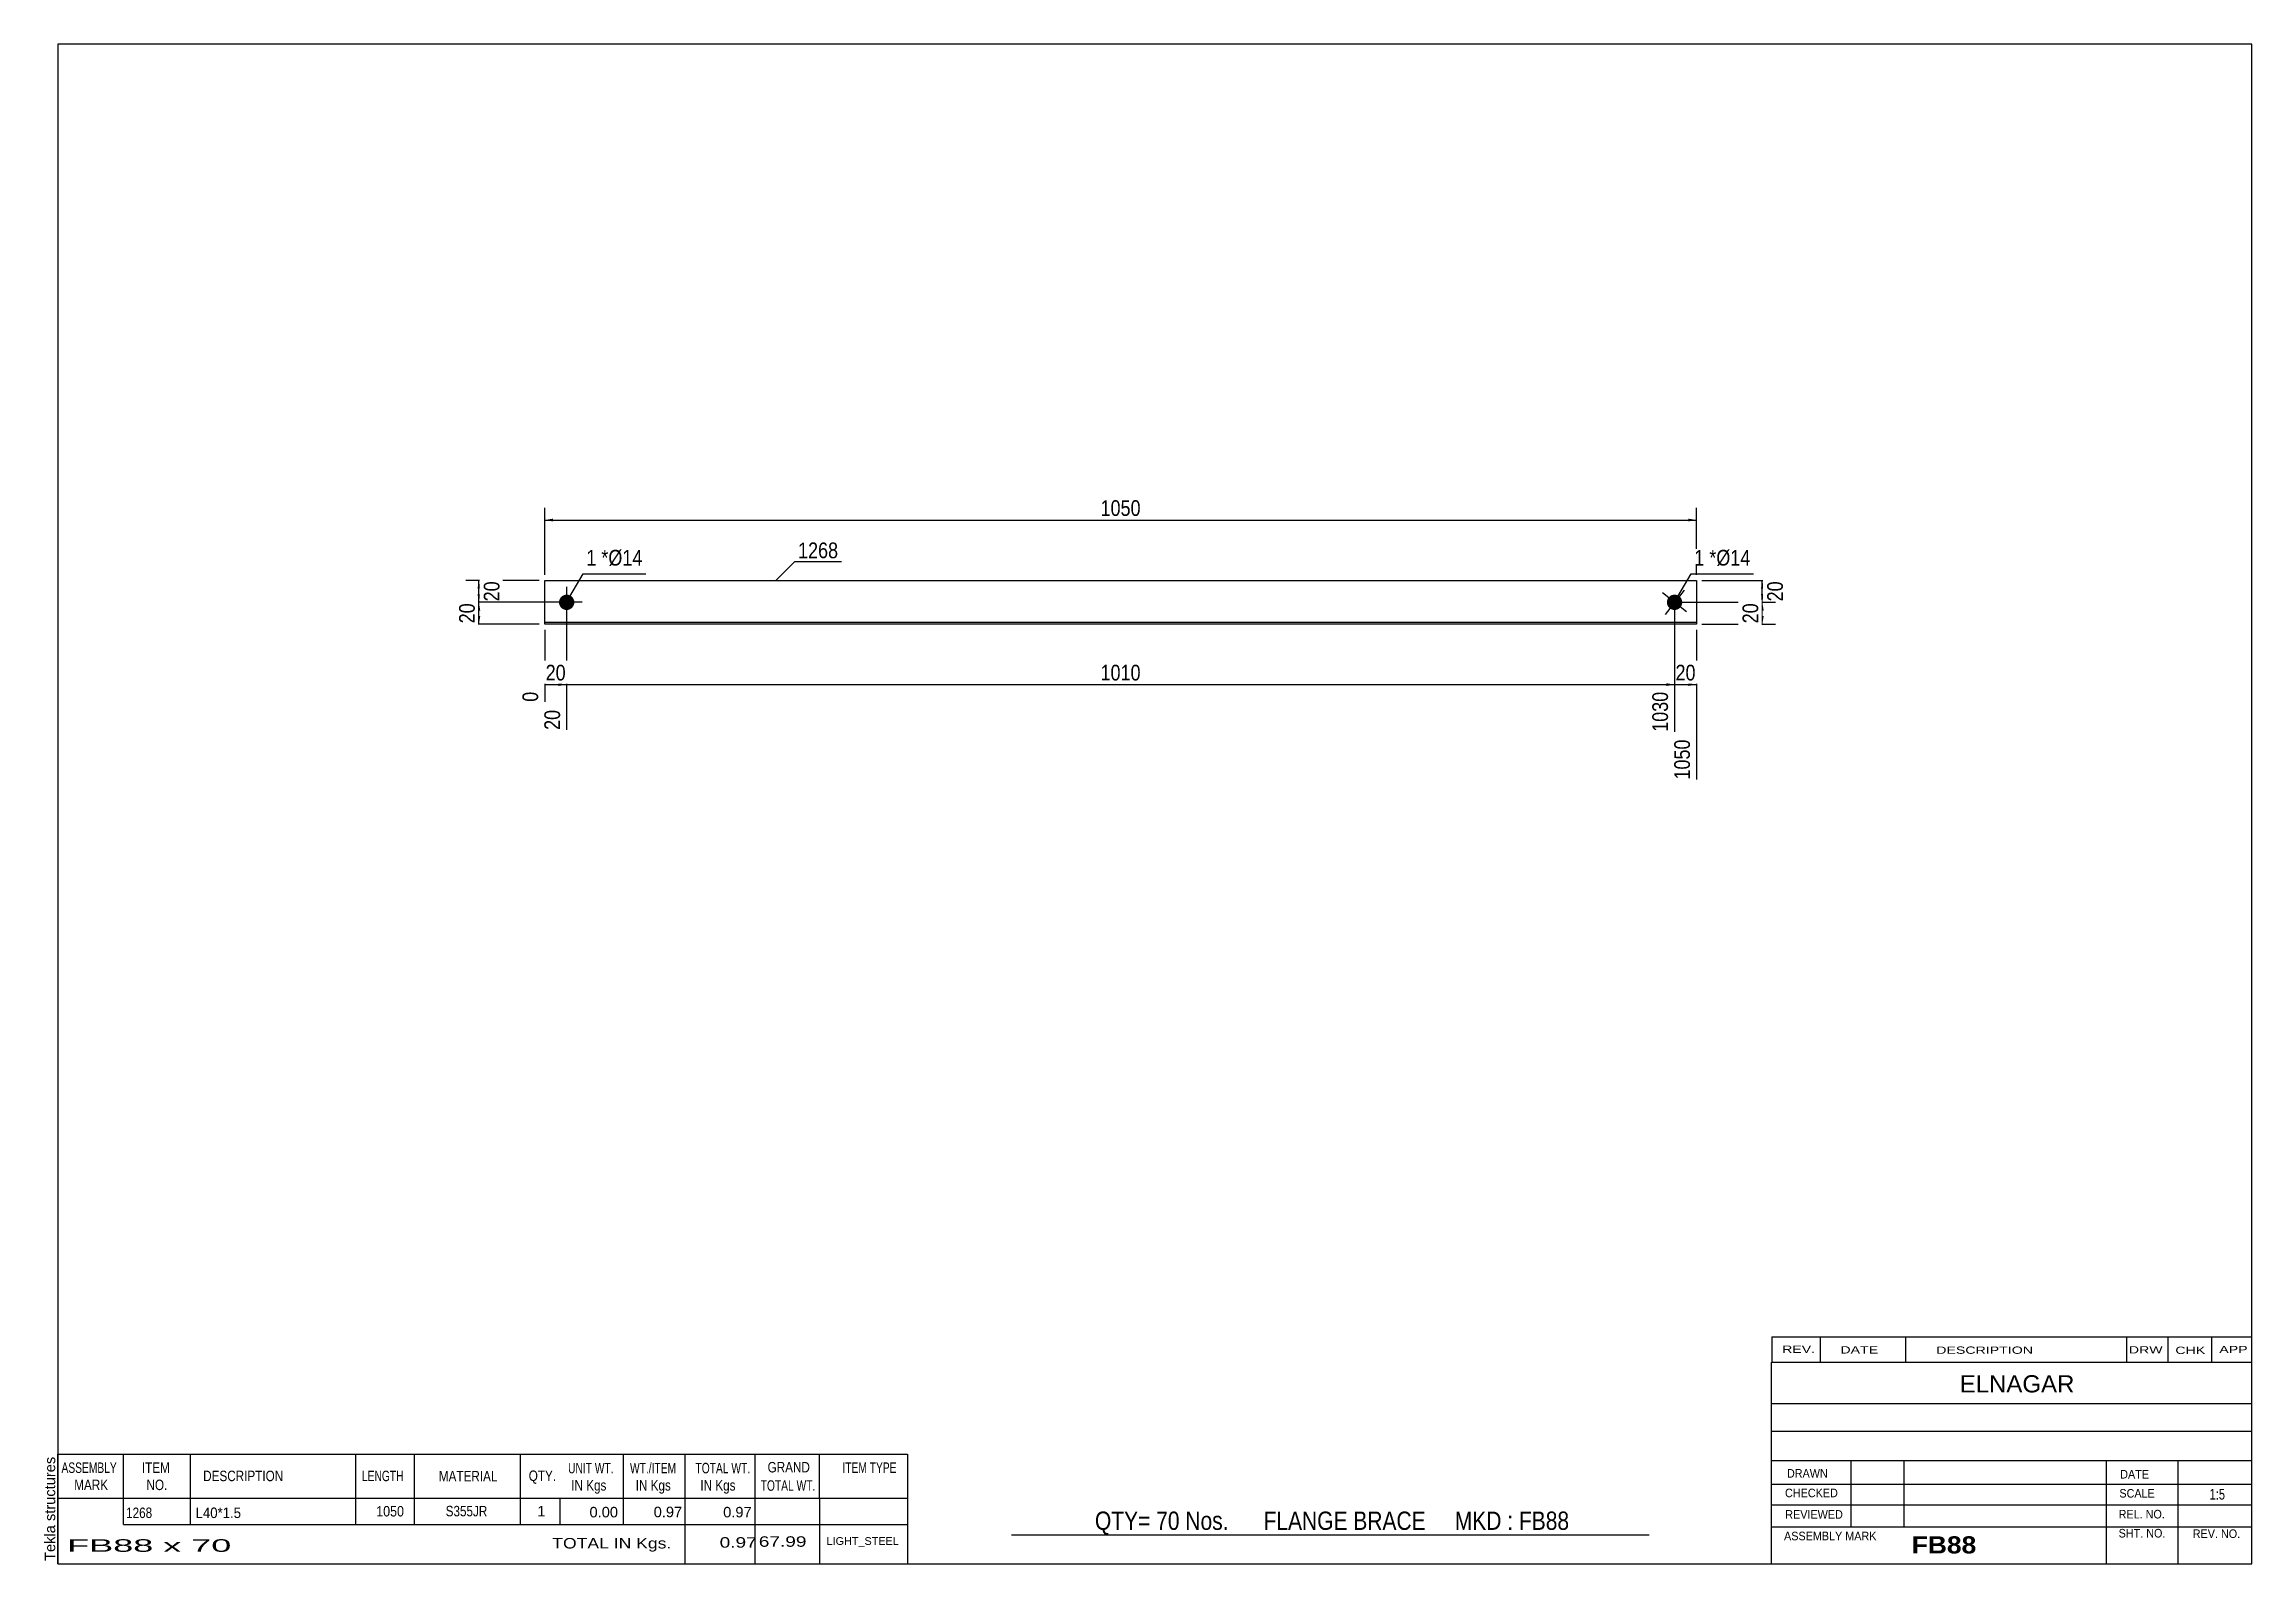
# Model space of a CAD drawing. Header units: millimetres. Extents: x -91 to 311, y -175 to 102.
import ezdxf

# ---------------------------------------------------------------- set-up
doc = ezdxf.new("R2010")
doc.units = ezdxf.units.MM
doc.styles.add('Arial', font='ARIAL.TTF', dxfattribs={"height": 0.2})
doc.styles.add('Arial Bold', font='ARIALBD.TTF', dxfattribs={"height": 0.2})
doc.styles.add('Arial Narrow', font='ARIALN.TTF', dxfattribs={"height": 0.2})

# ---------------------------------------------------------------- blocks, each defined once
blk = doc.blocks.new('Unknown-629080571-1455')
at = {"color": 5, "linetype": 'Continuous'}
for p, q in [((311.25, 101.75), (-88.75, 101.75)), ((-88.75, 101.75), (-88.75, -175.25)), ((311.25, -175.25), (311.25, 101.75)), ((-88.75, -175.25), (311.25, -175.25))]:
    blk.add_line(p, q, dxfattribs=at)
at = {"color": 174, "linetype": 'Continuous', "style": 'Arial'}
blk.add_text('Tekla structures', height=1.9102, rotation=90, dxfattribs=at).set_placement((-89.25, -174.75))
blk = doc.blocks.new('Part-629080571-1227 - 1212')
at = {"color": 2, "linetype": 'Continuous'}
for p, q in [((0, -4), (0, 4)), ((0, 4), (210, 4)), ((210, 4), (210, -4)), ((210, -3.7), (0, -3.7)), ((210, -4), (0, -4))]:
    blk.add_line(p, q, dxfattribs=at)
blk = doc.blocks.new('Bolt-629080571-1228 - 1212')
at = {"linetype": 'Continuous'}
blk.add_hatch(color=3, dxfattribs=at).paths.add_polyline_path([(4, -1.4, -1), (4, 1.4, -1)])
at = {"color": 3, "linetype": 'Continuous'}
for p, q in [((4, 2.8), (4, -2.8)), ((6.8, 0), (1.2, 0))]:
    blk.add_line(p, q, dxfattribs=at)
blk = doc.blocks.new('Bolt-629080571-1229 - 1212')
at = {"linetype": 'Continuous'}
blk.add_hatch(color=3, dxfattribs=at).paths.add_polyline_path([(205.13, -1.1, -1), (206.87, 1.1, -1)])
at = {"color": 3, "linetype": 'Continuous'}
for p, q in [((208.2, -1.73), (203.8, 1.73)), ((207.73, 2.2), (204.27, -2.2))]:
    blk.add_line(p, q, dxfattribs=at)
blk = doc.blocks.new('StraightDimension-629080571-1233 - 1212')
at = {"linetype": 'Continuous'}
blk.add_hatch(color=7, dxfattribs=at).paths.add_polyline_path([(208.5, -14.75), (210, -15), (208.5, -15.25)])
at = {"color": 7, "linetype": 'Continuous'}
for p, q in [((206, -1), (206, -23.61)), ((210, -5), (210, -32.31)), ((206, -15), (210, -15))]:
    blk.add_line(p, q, dxfattribs=at)
at = {"color": 0}
blk.add_wipeout([(210.43, -14.85), (210.43, -10.65), (205.57, -10.65), (205.57, -14.85)], dxfattribs=at)
at = {"color": 0, "linetype": 'Continuous'}
blk.add_wipeout([(209.4, -24.4), (205.2, -24.4), (205.2, -32.91), (209.4, -32.91)], dxfattribs=at)
at = {"color": 3, "style": 'Arial Narrow'}
blk.add_text('20', height=2.863, dxfattribs=at).set_placement((206.17, -14.25))
at = {"color": 3, "linetype": 'Continuous', "style": 'Arial Narrow'}
blk.add_text('1050', height=2.863, rotation=90.0002, dxfattribs=at).set_placement((208.8, -32.31))
blk = doc.blocks.new('StraightDimension-629080571-1234 - 1212')
at = {"linetype": 'Continuous'}
blk.add_hatch(color=7, dxfattribs=at).paths.add_polyline_path([(204.5, -14.75), (206, -15), (204.5, -15.25)])
at = {"color": 7, "linetype": 'Continuous'}
for p, q in [((4, -1), (4, -23.26)), ((206, -1), (206, -23.61)), ((4, -15), (206, -15))]:
    blk.add_line(p, q, dxfattribs=at)
at = {"color": 0}
blk.add_wipeout([(109.26, -14.85), (109.26, -10.65), (100.74, -10.65), (100.74, -14.85)], dxfattribs=at)
at = {"color": 0, "linetype": 'Continuous'}
blk.add_wipeout([(205.4, -15.7), (201.2, -15.7), (201.2, -24.21), (205.4, -24.21)], dxfattribs=at)
at = {"color": 3, "style": 'Arial Narrow'}
blk.add_text('1010', height=2.863, dxfattribs=at).set_placement((101.34, -14.25))
at = {"color": 3, "linetype": 'Continuous', "style": 'Arial Narrow'}
blk.add_text('1030', height=2.863, rotation=90.0002, dxfattribs=at).set_placement((204.8, -23.61))
blk = doc.blocks.new('StraightDimension-629080571-1235 - 1212')
at = {"linetype": 'Continuous'}
blk.add_hatch(color=7, dxfattribs=at).paths.add_polyline_path([(2.5, -14.75), (4, -15), (2.5, -15.25)])
at = {"color": 7, "linetype": 'Continuous'}
for p, q in [((4, -1), (4, -23.26)), ((0, -5), (0, -18.13)), ((0, -15), (4, -15))]:
    blk.add_line(p, q, dxfattribs=at)
at = {"color": 0}
blk.add_wipeout([(4.43, -14.85), (4.43, -10.65), (-0.43, -10.65), (-0.43, -14.85)], dxfattribs=at)
at = {"color": 0, "linetype": 'Continuous'}
blk.add_wipeout([(3.4, -19), (-0.8, -19), (-0.8, -23.86), (3.4, -23.86)], dxfattribs=at)
blk.add_wipeout([(-0.6, -15.7), (-4.8, -15.7), (-4.8, -18.73), (-0.6, -18.73)], dxfattribs=at)
at = {"color": 3, "style": 'Arial Narrow'}
blk.add_text('20', height=2.863, dxfattribs=at).set_placement((0.17, -14.25))
at = {"color": 3, "linetype": 'Continuous', "style": 'Arial Narrow'}
for s, height, p in [('0', 2.86, (-1.2, -18.13)), ('20', 2.863, (2.8, -23.26))]:
    blk.add_text(s, height=height, rotation=90.0002, dxfattribs=at).set_placement(p)
blk = doc.blocks.new('StraightDimension-629080571-1246 - 1212')
at = {"linetype": 'Continuous'}
for points in [[(1.5, 14.75), (0, 15), (1.5, 15.25)], [(208.5, 15.25), (210, 15), (208.5, 14.75)]]:
    blk.add_hatch(color=7, dxfattribs=at).paths.add_polyline_path(points)
at = {"color": 7, "linetype": 'Continuous'}
for p, q in [((0, 5), (0, 17.25)), ((210, 5), (210, 17.25)), ((0, 15), (210, 15))]:
    blk.add_line(p, q, dxfattribs=at)
at = {"color": 0}
blk.add_wipeout([(109.26, 15.15), (109.26, 19.35), (100.74, 19.35), (100.74, 15.15)], dxfattribs=at)
at = {"color": 3, "style": 'Arial Narrow'}
blk.add_text('1050', height=2.863, dxfattribs=at).set_placement((101.34, 15.75))
blk = doc.blocks.new('StraightDimension-629080571-1250 - 1212')
at = {"linetype": 'Continuous'}
for points in [[(221.75, 2.5), (222, 4), (222.25, 2.5)], [(222.25, 1.5), (222, 0), (221.75, 1.5)]]:
    blk.add_hatch(color=7, dxfattribs=at).paths.add_polyline_path(points)
at = {"color": 7, "linetype": 'Continuous'}
for p, q in [((211, 4), (224.25, 4)), ((222, 0), (222, 4)), ((207, 0), (224.25, 0))]:
    blk.add_line(p, q, dxfattribs=at)
at = {"color": 0}
blk.add_wipeout([(226.35, 4.43), (222.15, 4.43), (222.15, -0.43), (226.35, -0.43)], dxfattribs=at)
at = {"color": 3, "style": 'Arial Narrow'}
blk.add_text('20', height=2.863, rotation=90.0002, dxfattribs=at).set_placement((225.75, 0.17))
blk = doc.blocks.new('StraightDimension-629080571-1251 - 1212')
at = {"linetype": 'Continuous'}
for points in [[(221.75, -1.5), (222, 0), (222.25, -1.5)], [(222.25, -2.5), (222, -4), (221.75, -2.5)]]:
    blk.add_hatch(color=7, dxfattribs=at).paths.add_polyline_path(points)
at = {"color": 7, "linetype": 'Continuous'}
for p, q in [((207, 0), (224.4, 0)), ((211, -4), (224.4, -4)), ((222, -4), (222, 0))]:
    blk.add_line(p, q, dxfattribs=at)
at = {"color": 0}
blk.add_wipeout([(221.85, 0.43), (217.65, 0.43), (217.65, -4.43), (221.85, -4.43)], dxfattribs=at)
at = {"color": 3, "style": 'Arial Narrow'}
blk.add_text('20', height=2.863, rotation=90.0002, dxfattribs=at).set_placement((221.25, -3.83))
blk = doc.blocks.new('StraightDimension-629080571-1258 - 1212')
at = {"linetype": 'Continuous'}
for points in [[(-12.25, 2.5), (-12, 4), (-11.75, 2.5)], [(-11.75, 1.5), (-12, 0), (-12.25, 1.5)]]:
    blk.add_hatch(color=7, dxfattribs=at).paths.add_polyline_path(points)
at = {"color": 7, "linetype": 'Continuous'}
for p, q in [((-1, 4), (-14.4, 4)), ((-12, 0), (-12, 4)), ((3, 0), (-14.4, 0))]:
    blk.add_line(p, q, dxfattribs=at)
at = {"color": 0}
blk.add_wipeout([(-7.65, 4.43), (-11.85, 4.43), (-11.85, -0.43), (-7.65, -0.43)], dxfattribs=at)
at = {"color": 3, "style": 'Arial Narrow'}
blk.add_text('20', height=2.863, rotation=90.0002, dxfattribs=at).set_placement((-8.25, 0.17))
blk = doc.blocks.new('StraightDimension-629080571-1259 - 1212')
at = {"linetype": 'Continuous'}
for points in [[(-12.25, -1.5), (-12, 0), (-11.75, -1.5)], [(-11.75, -2.5), (-12, -4), (-12.25, -2.5)]]:
    blk.add_hatch(color=7, dxfattribs=at).paths.add_polyline_path(points)
at = {"color": 7, "linetype": 'Continuous'}
for p, q in [((3, 0), (-14.25, 0)), ((-1, -4), (-14.25, -4)), ((-12, -4), (-12, 0))]:
    blk.add_line(p, q, dxfattribs=at)
at = {"color": 0}
blk.add_wipeout([(-12.15, 0.43), (-16.35, 0.43), (-16.35, -4.43), (-12.15, -4.43)], dxfattribs=at)
at = {"color": 3, "style": 'Arial Narrow'}
blk.add_text('20', height=2.863, rotation=90.0002, dxfattribs=at).set_placement((-12.75, -3.83))
blk = doc.blocks.new('CBS_BOM-629080571-1466')
at = {"color": 7, "linetype": 'Continuous'}
for p, q in [((-88.78, -163.28), (-88.78, -155.28)), ((-88.78, -155.28), (66.14, -155.28)), ((-76.78, -163.28), (-76.78, -155.28)), ((-64.59, -163.28), (-64.59, -155.28)), ((-34.43, -163.28), (-34.43, -155.28)), ((-23.75, -163.28), (-23.75, -155.28)), ((-4.43, -163.28), (-4.43, -155.28)), ((14.37, -163.28), (14.37, -155.28)), ((25.58, -163.28), (25.58, -155.28)), ((38.37, -163.28), (38.37, -155.28)), ((50.12, -163.28), (50.12, -155.28)), ((66.14, -155.29), (66.14, -163.27)), ((-88.78, -163.28), (66.14, -163.28)), ((-88.78, -168.08), (-88.78, -163.28)), ((-76.78, -168.08), (-76.78, -163.28)), ((-64.59, -168.08), (-64.59, -163.28)), ((-34.43, -168.08), (-34.43, -163.28)), ((-23.75, -168.08), (-23.75, -163.28)), ((-4.43, -168.08), (-4.43, -163.28)), ((2.83, -168.08), (2.83, -163.28)), ((14.37, -168.08), (14.37, -163.28)), ((25.58, -168.08), (25.58, -163.28)), ((38.37, -168.08), (38.37, -163.28)), ((50.14, -168.08), (50.14, -163.28)), ((66.14, -163.28), (66.14, -168.08)), ((-88.78, -175.28), (-88.78, -168.1)), ((-76.78, -168.08), (66.14, -168.08)), ((25.58, -175.28), (25.58, -168.1)), ((38.37, -175.28), (38.37, -168.1)), ((50.18, -175.28), (50.18, -168.1)), ((66.14, -168.08), (66.14, -175.28)), ((-88.78, -175.28), (66.14, -175.28))]:
    blk.add_line(p, q, dxfattribs=at)
at = {"color": 3, "linetype": 'Continuous', "style": 'Arial'}
for s, height, width, p in [('ASSEMBLY', 1.91, 0.7, (-88.1, -158.71)), ('ITEM', 1.91, 0.8, (-73.45, -158.71)), ('UNIT WT.', 1.91, 0.7, (4.26, -158.78)), ('WT./ITEM', 1.91, 0.7, (15.55, -158.78)), ('TOTAL WT.', 1.91, 0.7, (27.49, -158.78)), ('GRAND', 1.91, 0.8, (40.64, -158.62)), ('ITEM TYPE', 1.91, 0.7, (54.28, -158.7)), ('MARK', 1.91, 0.8, (-85.78, -161.84)), ('NO.', 1.91, 0.8, (-72.6, -161.84)), ('DESCRIPTION', 1.9102, 0.8, (-62.27, -160.21)), ('LENGTH', 1.91, 0.7, (-33.32, -160.21)), ('MATERIAL', 1.91, 0.8, (-19.3, -160.26)), ('QTY.', 1.91, 0.8, (-2.91, -160.18)), ('IN Kgs', 1.91, 0.8, (4.84, -161.92)), ('IN Kgs', 1.91, 0.8, (16.59, -161.92)), ('IN Kgs', 1.91, 0.8, (28.38, -161.92)), ('TOTAL WT.', 1.91, 0.7, (39.38, -161.96))]:
    blk.add_text(s, height=height, dxfattribs=dict(at, width=width)).set_placement(p)
at = {"color": 7, "linetype": 'Continuous', "style": 'Arial'}
for s, width, p in [('1268', 0.8, (-76.32, -166.93)), ('L40*1.5', 0.9, (-63.65, -166.93)), ('1050', 0.85, (-30.71, -166.65)), ('S355JR', 0.8, (-18.06, -166.62))]:
    blk.add_text(s, height=1.91, dxfattribs=dict(at, width=width)).set_placement(p)
for s, p in [('1', (-1.34, -166.62)), ('0.00', (8.17, -166.81)), ('0.97', (19.87, -166.78)), ('0.97', (32.54, -166.81))]:
    blk.add_text(s, height=1.91, dxfattribs=at).set_placement(p)
at = {"color": 6, "linetype": 'Continuous', "style": 'Arial'}
for s, height, width, p in [('FB88 x 70', 2.292, 2.05, (-87.06, -173.09)), ('TOTAL IN Kgs.', 1.9102, 1.2, (1.38, -172.48)), ('0.97', 1.91, 1.3, (31.9, -172.33)), ('67.99', 1.91, 1.3, (39.04, -172.17))]:
    blk.add_text(s, height=height, dxfattribs=dict(at, width=width)).set_placement(p)
blk.add_text('LIGHT_STEEL', height=1.4135, dxfattribs=at).set_placement((51.39, -171.83))
blk = doc.blocks.new('CBS_CALLOFF-629080571-1467')
at = {"color": 7, "linetype": 'Continuous'}
blk.add_line((85.13, -169.98), (201.36, -170), dxfattribs=at)
at = {"color": 3, "linetype": 'Continuous', "style": 'Arial Narrow'}
blk.add_text('QTY= 70 Nos.      FLANGE BRACE     MKD : FB88', height=3.3405, dxfattribs=at).set_placement((100.32, -169.09))
blk = doc.blocks.new('CBS_NAME_BLOG-629080571-1468')
at = {"color": 7, "linetype": 'Continuous'}
for p, q in [((223.66, -138.5), (311.18, -138.5)), ((223.66, -175.21), (223.66, -138.5)), ((223.66, -146.04), (311.18, -146.04)), ((223.73, -151.09), (311.25, -151.09)), ((223.66, -156.46), (311.18, -156.46)), ((238.18, -168.57), (238.18, -156.47)), ((247.87, -168.54), (247.87, -156.47)), ((284.78, -175.21), (284.78, -156.48)), ((297.83, -175.21), (297.83, -156.47)), ((223.67, -160.76), (311.25, -160.74)), ((223.66, -164.51), (311.18, -164.51)), ((223.66, -168.55), (311.18, -168.55)), ((223.66, -175.25), (311.25, -175.25))]:
    blk.add_line(p, q, dxfattribs=at)
at = {"color": 3, "linetype": 'Continuous', "style": 'Arial'}
blk.add_text('ELNAGAR', height=3.133, dxfattribs=at).set_placement((257.98, -144.03))
at = {"color": 3, "linetype": 'Continuous'}
for s, height, style, width, p in [('DRAWN', 1.566, 'Arial', 0.9, (226.49, -159.57)), ('DATE', 1.566, 'Arial', 0.9, (287.25, -159.73)), ('CHECKED', 1.566, 'Arial', 0.9, (226.14, -163.14)), ('SCALE', 1.566, 'Arial', 0.9, (287.1, -163.21)), ('1:5', 1.957, 'Arial Narrow', 0.9, (303.55, -163.57)), ('REVIEWED', 1.566, 'Arial', 0.9, (226.18, -167.06)), ('SHT. NO.', 1.566, 'Arial', 0.9, (286.96, -170.48)), ('REL. NO.', 1.566, 'Arial', 0.9, (286.96, -167.01)), ('REV. NO.', 1.566, 'Arial', 0.9, (300.48, -170.57)), ('ASSEMBLY MARK', 1.5663, 'Arial', 0.9, (225.96, -170.99)), ('FB88', 3.131, 'Arial Bold', 1.1, (249.24, -173.39))]:
    blk.add_text(s, height=height, dxfattribs=dict(at, style=style, width=width)).set_placement(p)
blk = doc.blocks.new('CBS_REVISION-629080571-1469')
at = {"color": 7, "linetype": 'Continuous'}
for p, q in [((223.74, -133.87), (311.24, -133.87)), ((223.74, -133.87), (223.74, -138.5)), ((232.54, -133.87), (232.54, -138.5)), ((248.13, -133.87), (248.13, -138.44)), ((288.39, -133.87), (288.39, -138.5)), ((295.93, -133.87), (295.93, -138.5)), ((303.88, -133.87), (303.88, -138.5)), ((223.74, -138.5), (311.24, -138.5))]:
    blk.add_line(p, q, dxfattribs=at)
at = {"color": 7, "style": 'Arial Narrow', "width": 1.7}
for s, height, p in [('REV.', 1.326, (225.6, -136.82)), ('DATE', 1.326, (236.23, -136.94)), ('DESCRIPTION', 1.3257, (253.71, -136.99)), ('DRW', 1.326, (288.82, -136.93)), ('CHK', 1.326, (297.31, -137.02)), ('APP', 1.326, (305.31, -136.87))]:
    blk.add_text(s, height=height, dxfattribs=at).set_placement(p)
blk = doc.blocks.new('Mark-629080571-1268 - 1212')
at = {"color": 0}
blk.add_wipeout([(9.43, 6.7), (9.43, 9.7), (7.6, 9.7), (7.6, 6.7)], dxfattribs=at)
blk.add_wipeout([(9.43, 6.7), (9.43, 9.7), (7.6, 9.7), (7.6, 6.7)], dxfattribs=at)
at = {"color": 7, "linetype": 'Continuous'}
blk.add_line((4, 0), (7, 5.2), dxfattribs=at)
at = {"color": 0}
blk.add_wipeout([(11.61, 6.7), (11.61, 9.7), (10.33, 9.7), (10.33, 6.7)], dxfattribs=at)
blk.add_wipeout([(11.61, 6.7), (11.61, 9.7), (10.33, 9.7), (10.33, 6.7)], dxfattribs=at)
at = {"color": 3, "style": 'Arial Narrow'}
blk.add_text('1', height=2.86, dxfattribs=at).set_placement((7.6, 6.7))
at = {"color": 0}
blk.add_wipeout([(17.82, 6.7), (17.82, 9.7), (11.61, 9.7), (11.61, 6.7)], dxfattribs=at)
blk.add_wipeout([(17.82, 6.7), (17.82, 9.7), (11.61, 9.7), (11.61, 6.7)], dxfattribs=at)
at = {"color": 7, "linetype": 'Continuous'}
blk.add_line((7, 5.2), (18.42, 5.2), dxfattribs=at)
at = {"color": 3, "style": 'Arial Narrow'}
for s, height, p in [('*', 2.86, (10.33, 6.7)), ('Ø14', 2.863, (11.61, 6.7))]:
    blk.add_text(s, height=height, dxfattribs=at).set_placement(p)
blk = doc.blocks.new('Mark-629080571-1269 - 1212')
at = {"color": 0}
blk.add_wipeout([(211.43, 6.7), (211.43, 9.7), (209.6, 9.7), (209.6, 6.7)], dxfattribs=at)
blk.add_wipeout([(211.43, 6.7), (211.43, 9.7), (209.6, 9.7), (209.6, 6.7)], dxfattribs=at)
at = {"color": 7, "linetype": 'Continuous'}
blk.add_line((206, 0), (209, 5.2), dxfattribs=at)
at = {"color": 0}
blk.add_wipeout([(213.61, 6.7), (213.61, 9.7), (212.33, 9.7), (212.33, 6.7)], dxfattribs=at)
blk.add_wipeout([(213.61, 6.7), (213.61, 9.7), (212.33, 9.7), (212.33, 6.7)], dxfattribs=at)
at = {"color": 3, "style": 'Arial Narrow'}
blk.add_text('1', height=2.86, dxfattribs=at).set_placement((209.6, 6.7))
at = {"color": 0}
blk.add_wipeout([(219.82, 6.7), (219.82, 9.7), (213.61, 9.7), (213.61, 6.7)], dxfattribs=at)
blk.add_wipeout([(219.82, 6.7), (219.82, 9.7), (213.61, 9.7), (213.61, 6.7)], dxfattribs=at)
at = {"color": 7, "linetype": 'Continuous'}
blk.add_line((209, 5.2), (220.42, 5.2), dxfattribs=at)
at = {"color": 3, "style": 'Arial Narrow'}
for s, height, p in [('*', 2.86, (212.33, 6.7)), ('Ø14', 2.863, (213.61, 6.7))]:
    blk.add_text(s, height=height, dxfattribs=at).set_placement(p)
blk = doc.blocks.new('Mark-629080571-1265 - 1212')
at = {"color": 0}
blk.add_wipeout([(53.51, 8.04), (53.51, 11.04), (46.19, 11.04), (46.19, 8.04)], dxfattribs=at)
blk.add_wipeout([(53.51, 8.04), (53.51, 11.04), (46.19, 11.04), (46.19, 8.04)], dxfattribs=at)
at = {"color": 7, "linetype": 'Continuous'}
for p, q in [((42.06, 3.9), (45.59, 7.44)), ((45.59, 7.44), (54.11, 7.44))]:
    blk.add_line(p, q, dxfattribs=at)
at = {"color": 3, "style": 'Arial Narrow'}
blk.add_text('1268', height=2.863, dxfattribs=at).set_placement((46.19, 8.04))

msp = doc.modelspace()

# ---------------------------------------------------------------- block references
for name in ['Unknown-629080571-1455', 'Part-629080571-1227 - 1212', 'Bolt-629080571-1228 - 1212', 'Bolt-629080571-1229 - 1212', 'CBS_REVISION-629080571-1469', 'CBS_NAME_BLOG-629080571-1468', 'CBS_BOM-629080571-1466', 'CBS_CALLOFF-629080571-1467']:
    msp.add_blockref(name, (0, 0))

# ---------------------------------------------------------------- next in the draw order: block references
for name in ['StraightDimension-629080571-1246 - 1212', 'StraightDimension-629080571-1233 - 1212']:
    msp.add_blockref(name, (0, 0))

# ---------------------------------------------------------------- next in the draw order: block references
for name in ['Mark-629080571-1265 - 1212', 'StraightDimension-629080571-1234 - 1212']:
    msp.add_blockref(name, (0, 0))

# ---------------------------------------------------------------- next in the draw order: block references
for name in ['StraightDimension-629080571-1250 - 1212', 'StraightDimension-629080571-1235 - 1212']:
    msp.add_blockref(name, (0, 0))

# ---------------------------------------------------------------- next in the draw order: block references
for name in ['StraightDimension-629080571-1258 - 1212', 'StraightDimension-629080571-1251 - 1212']:
    msp.add_blockref(name, (0, 0))

# ---------------------------------------------------------------- next in the draw order: block references
for name in ['Mark-629080571-1269 - 1212', 'StraightDimension-629080571-1259 - 1212']:
    msp.add_blockref(name, (0, 0))

# ---------------------------------------------------------------- next in the draw order: block references
msp.add_blockref('Mark-629080571-1268 - 1212', (0, 0))

doc.saveas('drawing.dxf')
